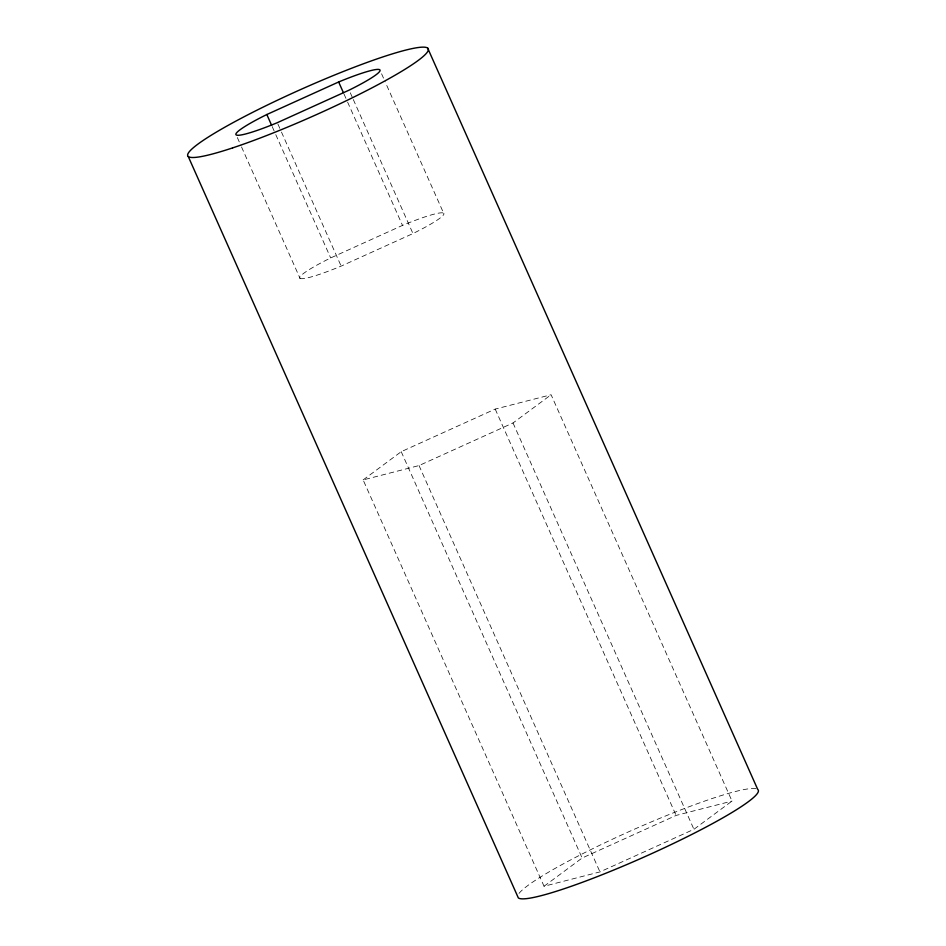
<?xml version="1.0" encoding="UTF-8"?>
<svg xmlns="http://www.w3.org/2000/svg" width="946" height="946" viewBox="0 0 946 946"><rect width="100%" height="100%" fill="white"/><g stroke="black" fill="none" stroke-linecap="round" stroke-linejoin="round"><path stroke-width="0.71" stroke-dasharray="4.73 3.55" d="M363.134 479.918L401.222 451.68L495.207 409.098L551.104 394.742L732.015 801.073L693.926 829.311L599.941 871.905L544.045 886.26L363.134 479.918L419.031 465.562L513.016 422.968L551.104 394.742M544.045 886.26L582.133 858.022L676.118 815.428L732.015 801.073M241.526 146.949L300 278.29A54.844 6.114 -24 0 1 330.674 257.939L402.499 225.396A54.844 6.114 -24 0 1 443.639 213.205L385.755 83.189M300 278.29A54.844 6.114 -24 0 0 341.151 266.11L412.964 233.556A54.844 6.114 -24 0 0 443.639 213.205M381.581 73.812L385.152 81.853M513.016 422.968L693.926 829.311M495.207 409.098L676.118 815.428M350.304 92.826L352.692 98.183M353.296 99.531L412.964 233.556M344.013 94.044L346.993 100.749M347.596 102.085L402.499 225.396M277.899 124.032L280.879 130.737M281.47 132.073L341.151 266.11M272.2 126.587L275.18 133.291M275.783 134.628L330.674 257.939M419.031 465.562L599.941 871.905M401.222 451.68L582.133 858.022M237.351 137.56L240.923 145.601M519.023 893.414A131.636 14.675 -24 0 1 635.44 828.767A131.636 14.675 -24 0 1 756.138 788.739"/><path stroke-width="1.42" d="M266.831 114.525L338.644 81.983A54.844 6.114 -24 0 1 379.784 69.791A54.844 6.114 -24 0 1 349.109 90.142L277.296 122.696A54.844 6.114 -24 0 1 236.157 134.888A54.844 6.114 -24 0 1 266.831 114.525L271.597 125.25M427.663 48.092L757.722 789.425A131.636 14.675 -24 0 1 651.12 853.871A131.636 14.675 -24 0 1 518.337 897.908L188.278 156.575M338.644 81.983L343.422 92.708M232.586 147.907A131.636 14.675 -24 0 0 426.977 52.586A131.636 14.675 -24 0 0 264.348 106.52A131.636 14.675 -24 0 0 232.586 147.907"/></g></svg>
